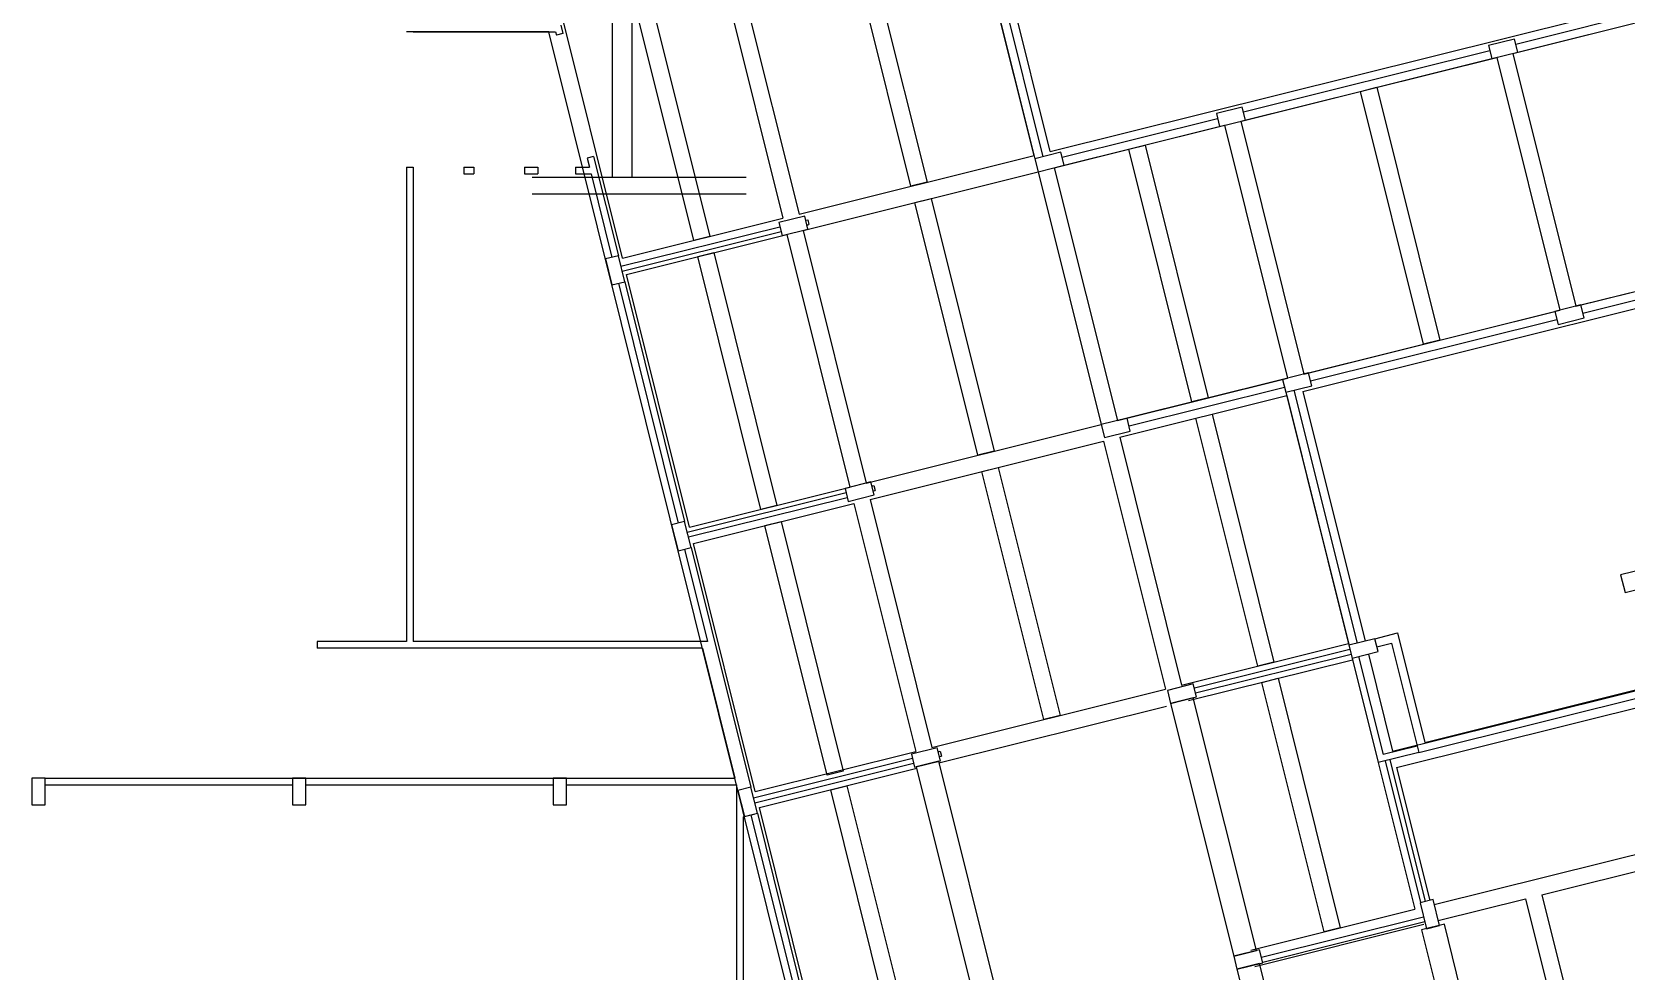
# Model space of a CAD drawing. Header units: metres. Extents: x -681087 to 1033303, y 74272 to 2630761.
# Drawn here: x 98673 to 146396, y 2239238 to 2267354 of the extents above; entities that cross this region are included whole.
import ezdxf

# ---------------------------------------------------------------- set-up
doc = ezdxf.new("R2010")
doc.units = ezdxf.units.M
for name, color, linetype in [('SKELETON_CLEAN', 7, 'Continuous'), ('SKELETON_ISOLATED', 1, 'Continuous'), ('SKELETON_ORIGINAL', 8, 'Continuous')]:
    doc.layers.add(name, color=color, linetype=linetype)

msp = doc.modelspace()

# ---------------------------------------------------------------- linework, layer by layer
at = {"layer": 'SKELETON_CLEAN'}
for p, q in [((129157, 2263773), (125142, 2279880)), ((129157, 2263773), (162342, 2272047)), ((124985, 2262733), (122989, 2270738)), ((123475, 2270859), (125470, 2262854)), ((116043, 2270299), (116043, 2263004)), ((116643, 2263004), (116643, 2270299)), ((143008, 2266711), (157223, 2270255)), ((119157, 2269782), (121153, 2261777)), ((119642, 2269903), (121638, 2261898)), ((116974, 2269238), (118969, 2261233)), ((118484, 2261112), (116488, 2269117)), ((116350, 2260580), (114354, 2268585)), ((143154, 2266747), (150528, 2268586)), ((114145, 2267354), (109883, 2267354)), ((110083, 2267354), (114351, 2267354)), ((122624, 2233349), (114145, 2267354)), ((114351, 2267354), (114375, 2267260)), ((114569, 2267309), (114375, 2267260)), ((114508, 2267554), (114569, 2267309)), ((143057, 2267135), (142281, 2266942)), ((142281, 2266942), (142378, 2266554)), ((143154, 2266747), (143057, 2267135)), ((134858, 2264679), (142523, 2266590)), ((135003, 2264715), (142378, 2266554)), ((142378, 2266554), (143154, 2266747)), ((142523, 2266590), (144410, 2259022)), ((143008, 2266711), (144895, 2259143)), ((138448, 2265574), (138933, 2265695)), ((140335, 2258006), (138448, 2265574)), ((138933, 2265695), (140820, 2258127)), ((134906, 2265103), (134130, 2264910)), ((135003, 2264715), (134906, 2265103)), ((129279, 2263288), (134373, 2264558)), ((129376, 2263312), (134227, 2264522)), ((134130, 2264910), (134227, 2264522)), ((134227, 2264522), (135003, 2264715)), ((134373, 2264558), (136260, 2256990)), ((134858, 2264679), (136745, 2257111)), ((115488, 2263622), (115294, 2263573)), ((115294, 2263573), (115361, 2263304)), ((115488, 2263622), (116228, 2260653)), ((121638, 2261898), (128672, 2263652)), ((129473, 2263749), (128697, 2263555)), ((128697, 2263555), (128793, 2263167)), ((129570, 2263360), (129473, 2263749)), ((131510, 2263844), (131995, 2263965)), ((133397, 2256276), (131510, 2263844)), ((131995, 2263965), (133882, 2256397)), ((109882, 2263304), (109882, 2249109)), ((109882, 2263304), (110082, 2263304)), ((110082, 2263304), (110082, 2249109)), ((111602, 2263304), (111902, 2263304)), ((111602, 2263304), (111602, 2263104)), ((111602, 2263104), (111902, 2263104)), ((111902, 2263304), (111902, 2263104)), ((113422, 2263304), (113822, 2263304)), ((113422, 2263304), (113422, 2263104)), ((113422, 2263104), (113822, 2263104)), ((113822, 2263304), (113822, 2263104)), ((114942, 2263304), (115361, 2263304)), ((114942, 2263304), (114942, 2263104)), ((114942, 2263104), (115411, 2263104)), ((115411, 2263104), (116034, 2260604)), ((121759, 2261413), (128793, 2263167)), ((128793, 2263167), (129570, 2263360)), ((128793, 2263167), (130680, 2255599)), ((129279, 2263288), (131166, 2255720)), ((116043, 2263004), (116643, 2263004)), ((125470, 2262854), (124985, 2262733)), ((144895, 2259143), (159110, 2262687)), ((125106, 2262248), (125591, 2262369)), ((126993, 2254679), (125106, 2262248)), ((125591, 2262369), (127478, 2254800)), ((136720, 2256589), (159231, 2262202)), ((116350, 2260580), (121153, 2261777)), ((121807, 2261837), (121031, 2261644)), ((121031, 2261644), (121128, 2261256)), ((121904, 2261449), (121807, 2261837)), ((121838, 2261716), (121897, 2261731)), ((121874, 2261571), (121933, 2261585)), ((121897, 2261731), (121933, 2261585)), ((116471, 2260095), (121274, 2261292)), ((118969, 2261233), (118484, 2261112)), ((121128, 2261256), (121904, 2261449)), ((121274, 2261292), (123161, 2253724)), ((121759, 2261413), (123646, 2253845)), ((116228, 2260653), (115840, 2260556)), ((116422, 2259876), (116228, 2260653)), ((118605, 2260627), (119090, 2260748)), ((120492, 2253058), (118605, 2260627)), ((119090, 2260748), (120977, 2253179)), ((145041, 2259179), (152415, 2261018)), ((115840, 2260556), (116034, 2259780)), ((116034, 2259780), (116422, 2259876)), ((116422, 2259876), (118212, 2252696)), ((118358, 2252526), (116471, 2260095)), ((145101, 2258936), (146654, 2259324)), ((136745, 2257111), (144410, 2259022)), ((136890, 2257147), (144264, 2258986)), ((145041, 2259179), (144264, 2258986)), ((144264, 2258986), (144361, 2258597)), ((144361, 2258597), (145137, 2258791)), ((145137, 2258791), (145041, 2259179)), ((140820, 2258127), (140335, 2258006)), ((131166, 2255720), (136260, 2256990)), ((136114, 2256953), (131457, 2255792)), ((136890, 2257147), (136114, 2256953)), ((136114, 2256953), (136211, 2256565)), ((136987, 2256759), (136890, 2257147)), ((131238, 2255222), (136235, 2256468)), ((133882, 2256397), (133397, 2256276)), ((136211, 2256565), (136987, 2256759)), ((136720, 2256589), (138583, 2249118)), ((133518, 2255791), (134003, 2255912)), ((134003, 2255912), (135854, 2248489)), ((123646, 2253845), (130680, 2255599)), ((131457, 2255792), (130680, 2255599)), ((130680, 2255599), (130777, 2255211)), ((130777, 2255211), (131553, 2255404)), ((131553, 2255404), (131457, 2255792)), ((135369, 2248368), (133518, 2255791)), ((123767, 2253360), (130753, 2255101)), ((130753, 2255101), (132604, 2247679)), ((131238, 2255222), (133089, 2247800)), ((127478, 2254800), (126993, 2254679)), ((127114, 2254194), (127599, 2254315)), ((128965, 2246771), (127114, 2254194)), ((127599, 2254315), (129450, 2246892)), ((118358, 2252526), (123161, 2253724)), ((123791, 2253881), (123015, 2253687)), ((123015, 2253687), (123112, 2253299)), ((123112, 2253299), (123888, 2253493)), ((123888, 2253493), (123791, 2253881)), ((123821, 2253760), (123880, 2253774)), ((123858, 2253614), (123917, 2253629)), ((123880, 2253774), (123917, 2253629)), ((118479, 2252041), (123282, 2253239)), ((120977, 2253179), (120492, 2253058)), ((123282, 2253239), (125132, 2245816)), ((123767, 2253360), (125617, 2245937)), ((118212, 2252696), (117824, 2252599)), ((117824, 2252599), (118018, 2251823)), ((118406, 2251920), (118212, 2252696)), ((120613, 2252573), (121098, 2252694)), ((122476, 2245102), (120613, 2252573)), ((121098, 2252694), (122961, 2245223)), ((120329, 2244618), (118479, 2252041)), ((118018, 2251823), (118406, 2251920)), ((118212, 2251871), (118900, 2249109)), ((118406, 2251920), (120196, 2244740)), ((140188, 2245782), (162456, 2251334)), ((147006, 2251295), (146230, 2251102)), ((146230, 2251102), (146363, 2250568)), ((146363, 2250568), (147139, 2250762)), ((138874, 2249190), (138098, 2248997)), ((138874, 2249190), (139553, 2249360)), ((138971, 2248802), (138874, 2249190)), ((139553, 2249360), (140370, 2246085)), ((109882, 2249109), (107217, 2249109)), ((107217, 2249109), (107217, 2248909)), ((118744, 2248909), (107217, 2248909)), ((118900, 2249109), (110082, 2249109)), ((118744, 2248909), (119714, 2245019)), ((133089, 2247800), (138086, 2249045)), ((138098, 2248997), (138195, 2248609)), ((138195, 2248609), (138971, 2248802)), ((138934, 2248948), (139371, 2249057)), ((139371, 2249057), (140188, 2245782)), ((133295, 2247336), (138207, 2248560)), ((135854, 2248489), (135369, 2248368)), ((138195, 2248609), (138975, 2245480)), ((138207, 2248560), (140069, 2241089)), ((138389, 2248657), (139120, 2245722)), ((133440, 2247836), (132664, 2247642)), ((133537, 2247448), (133440, 2247836)), ((135490, 2247883), (135975, 2248004)), ((137353, 2240412), (135490, 2247883)), ((135975, 2248004), (137838, 2240533)), ((125617, 2245937), (132604, 2247679)), ((132664, 2247642), (132761, 2247254)), ((132761, 2247254), (133537, 2247448)), ((133440, 2247423), (132761, 2247254)), ((135327, 2239855), (133440, 2247423)), ((139526, 2245334), (147337, 2247281)), ((129450, 2246892), (128965, 2246771)), ((132761, 2247254), (134648, 2239686)), ((125775, 2245925), (124999, 2245731)), ((125872, 2245536), (125775, 2245925)), ((140139, 2245976), (139120, 2245722)), ((120329, 2244618), (125132, 2245816)), ((124999, 2245731), (125096, 2245343)), ((125096, 2245343), (125872, 2245536)), ((125823, 2245524), (125144, 2245355)), ((125805, 2245803), (125864, 2245818)), ((127710, 2237956), (125823, 2245524)), ((125842, 2245658), (125900, 2245672)), ((125864, 2245818), (125900, 2245672)), ((140188, 2245782), (138975, 2245480)), ((99073, 2245019), (98673, 2245019)), ((98673, 2245019), (98673, 2244219)), ((99073, 2244219), (99073, 2245019)), ((99073, 2245019), (119714, 2245019)), ((106873, 2245019), (106473, 2245019)), ((106473, 2245019), (106473, 2244219)), ((106873, 2244219), (106873, 2245019)), ((114673, 2245019), (114273, 2245019)), ((114273, 2245019), (114273, 2244219)), ((114673, 2244219), (114673, 2245019)), ((120450, 2244133), (125166, 2245309)), ((122961, 2245223), (122476, 2245102)), ((125144, 2245355), (127031, 2237787)), ((139526, 2245334), (140518, 2241356)), ((114673, 2244819), (119773, 2244819)), ((119773, 2236629), (119773, 2244819)), ((120196, 2244740), (119808, 2244643)), ((119808, 2244643), (120001, 2243867)), ((120389, 2243963), (120196, 2244740)), ((122585, 2244665), (123070, 2244786)), ((124448, 2237194), (122585, 2244665)), ((123070, 2244786), (124933, 2237315)), ((98673, 2244219), (99073, 2244219)), ((106473, 2244219), (106873, 2244219)), ((114273, 2244219), (114673, 2244219)), ((120389, 2243963), (123036, 2233349)), ((122313, 2236662), (120450, 2244133)), ((119973, 2236629), (119973, 2243860)), ((140652, 2241234), (148365, 2243157)), ((143870, 2241521), (148486, 2242672)), ((135159, 2239865), (140069, 2241089)), ((140615, 2241380), (140227, 2241283)), ((140227, 2241283), (140421, 2240507)), ((140809, 2240604), (140615, 2241380)), ((140773, 2240749), (143385, 2241400)), ((143385, 2241400), (145248, 2233929)), ((143870, 2241521), (145720, 2234099)), ((140954, 2240640), (140275, 2240470)), ((140421, 2240507), (140809, 2240604)), ((142744, 2233460), (140954, 2240640)), ((137838, 2240533), (137353, 2240412)), ((140275, 2240470), (142065, 2233290)), ((135424, 2239879), (134648, 2239686)), ((134648, 2239686), (135327, 2239855)), ((134648, 2239686), (134745, 2239298)), ((135521, 2239491), (135424, 2239879)), ((134745, 2239298), (135521, 2239491)), ((135424, 2239467), (134745, 2239298)), ((134745, 2239298), (136583, 2231923)), ((137262, 2232093), (135424, 2239467))]:
    msp.add_line(p, q, dxfattribs=at)
at = {"layer": 'SKELETON_ISOLATED'}
for p, q in [((126919, 2271718), (128939, 2263616)), ((143093, 2266990), (150468, 2268829)), ((134943, 2264958), (142317, 2266796)), ((129509, 2263603), (134167, 2264764)), ((113652, 2263004), (120052, 2263004)), ((113652, 2262504), (120053, 2262502)), ((116307, 2260337), (121062, 2261523)), ((116343, 2260192), (121098, 2261377)), ((116228, 2259828), (118018, 2252648)), ((136951, 2256904), (144325, 2258743)), ((136174, 2256711), (131517, 2255550)), ((136223, 2256517), (138092, 2249021)), ((136453, 2256626), (138340, 2249057)), ((118291, 2252381), (123045, 2253566)), ((118327, 2252235), (123082, 2253421)), ((144034, 2246992), (158892, 2250697)), ((133471, 2247714), (138128, 2248876)), ((133507, 2247569), (138164, 2248730)), ((138680, 2248730), (139405, 2245819)), ((125825, 2245473), (132636, 2247171)), ((120275, 2244424), (125029, 2245610)), ((120311, 2244279), (125065, 2245464)), ((140247, 2241288), (139188, 2245533)), ((140392, 2241324), (139334, 2245569)), ((99073, 2244819), (106473, 2244819)), ((106873, 2244819), (114273, 2244819)), ((119987, 2243863), (120292, 2243939)), ((120195, 2243915), (121986, 2236735)), ((135280, 2239380), (140336, 2240640)), ((135480, 2239656), (140331, 2240866)), ((135516, 2239511), (140368, 2240720))]:
    msp.add_line(p, q, dxfattribs=at)
at = {"layer": 'SKELETON_ORIGINAL'}
for p, q in [((129157, 2263773), (125142, 2279880)), ((126664, 2271706), (128697, 2263555)), ((128672, 2263652), (126676, 2271657)), ((126919, 2271718), (128939, 2263616)), ((129157, 2263773), (162342, 2272047)), ((124985, 2262733), (122989, 2270738)), ((123475, 2270859), (125470, 2262854)), ((116043, 2270299), (116043, 2263004)), ((116643, 2263004), (116643, 2270299)), ((143008, 2266711), (157223, 2270255)), ((119157, 2269782), (121153, 2261777)), ((119642, 2269903), (121638, 2261898)), ((116974, 2269238), (118969, 2261233)), ((118484, 2261112), (116488, 2269117)), ((143093, 2266990), (150468, 2268829)), ((116350, 2260580), (114354, 2268585)), ((143154, 2266747), (150528, 2268586)), ((114145, 2267354), (109883, 2267354)), ((110083, 2267354), (114351, 2267354)), ((122624, 2233349), (114145, 2267354)), ((114351, 2267354), (114375, 2267260)), ((114569, 2267309), (114375, 2267260)), ((114508, 2267554), (114569, 2267309)), ((143057, 2267135), (142281, 2266942)), ((142281, 2266942), (142378, 2266554)), ((143154, 2266747), (143057, 2267135)), ((134858, 2264679), (142523, 2266590)), ((134943, 2264958), (142317, 2266796)), ((135003, 2264715), (142378, 2266554)), ((142378, 2266554), (143154, 2266747)), ((142523, 2266590), (144410, 2259022)), ((143008, 2266711), (144895, 2259143)), ((138448, 2265574), (138933, 2265695)), ((140335, 2258006), (138448, 2265574)), ((138933, 2265695), (140820, 2258127)), ((134906, 2265103), (134130, 2264910)), ((135003, 2264715), (134906, 2265103)), ((129279, 2263288), (134373, 2264558)), ((129376, 2263312), (134227, 2264522)), ((129509, 2263603), (134167, 2264764)), ((134130, 2264910), (134227, 2264522)), ((134227, 2264522), (135003, 2264715)), ((134373, 2264558), (136260, 2256990)), ((134858, 2264679), (136745, 2257111)), ((115488, 2263622), (115294, 2263573)), ((115294, 2263573), (115361, 2263304)), ((115488, 2263622), (116228, 2260653)), ((121638, 2261898), (128672, 2263652)), ((129473, 2263749), (128697, 2263555)), ((128697, 2263555), (128793, 2263167)), ((129570, 2263360), (129473, 2263749)), ((131510, 2263844), (131995, 2263965)), ((133397, 2256276), (131510, 2263844)), ((131995, 2263965), (133882, 2256397)), ((109882, 2263304), (109882, 2249109)), ((109882, 2263304), (110082, 2263304)), ((110082, 2263304), (110082, 2249109)), ((111602, 2263304), (111902, 2263304)), ((111602, 2263304), (111602, 2263104)), ((111602, 2263104), (111902, 2263104)), ((111902, 2263304), (111902, 2263104)), ((113422, 2263304), (113822, 2263304)), ((113422, 2263304), (113422, 2263104)), ((113422, 2263104), (113822, 2263104)), ((113822, 2263304), (113822, 2263104)), ((114942, 2263304), (115361, 2263304)), ((114942, 2263304), (114942, 2263104)), ((114942, 2263104), (115411, 2263104)), ((115411, 2263104), (116034, 2260604)), ((121759, 2261413), (128793, 2263167)), ((128793, 2263167), (129570, 2263360)), ((128793, 2263167), (130680, 2255599)), ((129279, 2263288), (131166, 2255720)), ((113652, 2263004), (120052, 2263004)), ((116043, 2263004), (116643, 2263004)), ((125470, 2262854), (124985, 2262733)), ((144895, 2259143), (159110, 2262687)), ((113652, 2262504), (120053, 2262502)), ((125106, 2262248), (125591, 2262369)), ((126993, 2254679), (125106, 2262248)), ((125591, 2262369), (127478, 2254800)), ((136720, 2256589), (159231, 2262202)), ((116350, 2260580), (121153, 2261777)), ((121807, 2261837), (121031, 2261644)), ((121031, 2261644), (121128, 2261256)), ((121904, 2261449), (121807, 2261837)), ((121838, 2261716), (121897, 2261731)), ((121874, 2261571), (121933, 2261585)), ((121897, 2261731), (121933, 2261585)), ((116307, 2260337), (121062, 2261523)), ((116343, 2260192), (121098, 2261377)), ((116471, 2260095), (121274, 2261292)), ((118969, 2261233), (118484, 2261112)), ((121128, 2261256), (121904, 2261449)), ((121274, 2261292), (123161, 2253724)), ((121759, 2261413), (123646, 2253845)), ((116228, 2260653), (115840, 2260556)), ((116422, 2259876), (116228, 2260653)), ((118605, 2260627), (119090, 2260748)), ((120492, 2253058), (118605, 2260627)), ((119090, 2260748), (120977, 2253179)), ((145041, 2259179), (152415, 2261018)), ((115840, 2260556), (116034, 2259780)), ((116034, 2259780), (116422, 2259876)), ((116228, 2259828), (118018, 2252648)), ((116422, 2259876), (118212, 2252696)), ((118358, 2252526), (116471, 2260095)), ((145101, 2258936), (146654, 2259324)), ((136745, 2257111), (144410, 2259022)), ((136890, 2257147), (144264, 2258986)), ((136951, 2256904), (144325, 2258743)), ((145041, 2259179), (144264, 2258986)), ((144264, 2258986), (144361, 2258597)), ((144361, 2258597), (145137, 2258791)), ((145137, 2258791), (145041, 2259179)), ((140820, 2258127), (140335, 2258006)), ((131166, 2255720), (136260, 2256990)), ((136114, 2256953), (131457, 2255792)), ((136890, 2257147), (136114, 2256953)), ((136114, 2256953), (136211, 2256565)), ((136987, 2256759), (136890, 2257147)), ((131238, 2255222), (136235, 2256468)), ((136174, 2256711), (131517, 2255550)), ((133882, 2256397), (133397, 2256276)), ((136211, 2256565), (136987, 2256759)), ((136211, 2256565), (138098, 2248997)), ((136235, 2256468), (138086, 2249045)), ((136453, 2256626), (138340, 2249057)), ((136720, 2256589), (138583, 2249118)), ((133518, 2255791), (134003, 2255912)), ((134003, 2255912), (135854, 2248489)), ((123646, 2253845), (130680, 2255599)), ((131457, 2255792), (130680, 2255599)), ((130680, 2255599), (130777, 2255211)), ((130777, 2255211), (131553, 2255404)), ((131553, 2255404), (131457, 2255792)), ((135369, 2248368), (133518, 2255791)), ((123767, 2253360), (130753, 2255101)), ((130753, 2255101), (132604, 2247679)), ((131238, 2255222), (133089, 2247800)), ((127478, 2254800), (126993, 2254679)), ((127114, 2254194), (127599, 2254315)), ((128965, 2246771), (127114, 2254194)), ((127599, 2254315), (129450, 2246892)), ((118291, 2252381), (123045, 2253566)), ((118358, 2252526), (123161, 2253724)), ((123791, 2253881), (123015, 2253687)), ((123015, 2253687), (123112, 2253299)), ((123112, 2253299), (123888, 2253493)), ((123888, 2253493), (123791, 2253881)), ((123821, 2253760), (123880, 2253774)), ((123858, 2253614), (123917, 2253629)), ((123880, 2253774), (123917, 2253629)), ((118327, 2252235), (123082, 2253421)), ((118479, 2252041), (123282, 2253239)), ((120977, 2253179), (120492, 2253058)), ((123282, 2253239), (125132, 2245816)), ((123767, 2253360), (125617, 2245937)), ((118212, 2252696), (117824, 2252599)), ((117824, 2252599), (118018, 2251823)), ((118406, 2251920), (118212, 2252696)), ((120613, 2252573), (121098, 2252694)), ((122476, 2245102), (120613, 2252573)), ((121098, 2252694), (122961, 2245223)), ((120329, 2244618), (118479, 2252041)), ((118018, 2251823), (118406, 2251920)), ((118212, 2251871), (118900, 2249109)), ((118406, 2251920), (120196, 2244740)), ((139405, 2245819), (161916, 2251432)), ((140188, 2245782), (162456, 2251334)), ((147006, 2251295), (146230, 2251102)), ((146230, 2251102), (146363, 2250568)), ((146363, 2250568), (147139, 2250762)), ((140370, 2246085), (155749, 2249920)), ((138874, 2249190), (138098, 2248997)), ((138874, 2249190), (139553, 2249360)), ((138971, 2248802), (138874, 2249190)), ((139553, 2249360), (140370, 2246085)), ((109882, 2249109), (107217, 2249109)), ((107217, 2249109), (107217, 2248909)), ((118744, 2248909), (107217, 2248909)), ((118900, 2249109), (110082, 2249109)), ((118744, 2248909), (119714, 2245019)), ((133089, 2247800), (138086, 2249045)), ((133471, 2247714), (138128, 2248876)), ((133507, 2247569), (138164, 2248730)), ((138098, 2248997), (138195, 2248609)), ((138195, 2248609), (138971, 2248802)), ((138680, 2248730), (139405, 2245819)), ((138934, 2248948), (139371, 2249057)), ((139371, 2249057), (140188, 2245782)), ((133295, 2247336), (138207, 2248560)), ((135854, 2248489), (135369, 2248368)), ((138195, 2248609), (138975, 2245480)), ((138207, 2248560), (140069, 2241089)), ((138389, 2248657), (139120, 2245722)), ((133440, 2247836), (132664, 2247642)), ((133537, 2247448), (133440, 2247836)), ((135490, 2247883), (135975, 2248004)), ((137353, 2240412), (135490, 2247883)), ((135975, 2248004), (137838, 2240533)), ((125617, 2245937), (132604, 2247679)), ((132664, 2247642), (132761, 2247254)), ((132761, 2247254), (133537, 2247448)), ((133440, 2247423), (132761, 2247254)), ((135327, 2239855), (133440, 2247423)), ((139526, 2245334), (147337, 2247281)), ((125825, 2245473), (132636, 2247171)), ((129450, 2246892), (128965, 2246771)), ((132761, 2247254), (134648, 2239686)), ((125775, 2245925), (124999, 2245731)), ((125872, 2245536), (125775, 2245925)), ((140139, 2245976), (139120, 2245722)), ((120275, 2244424), (125029, 2245610)), ((120311, 2244279), (125065, 2245464)), ((120329, 2244618), (125132, 2245816)), ((124999, 2245731), (125096, 2245343)), ((125096, 2245343), (125872, 2245536)), ((125823, 2245524), (125144, 2245355)), ((125805, 2245803), (125864, 2245818)), ((127710, 2237956), (125823, 2245524)), ((125842, 2245658), (125900, 2245672)), ((125864, 2245818), (125900, 2245672)), ((140188, 2245782), (138975, 2245480)), ((140247, 2241288), (139188, 2245533)), ((140392, 2241324), (139334, 2245569)), ((99073, 2245019), (98673, 2245019)), ((98673, 2245019), (98673, 2244219)), ((99073, 2244219), (99073, 2245019)), ((99073, 2245019), (119714, 2245019)), ((106873, 2245019), (106473, 2245019)), ((106473, 2245019), (106473, 2244219)), ((106873, 2244219), (106873, 2245019)), ((114673, 2245019), (114273, 2245019)), ((114273, 2245019), (114273, 2244219)), ((114673, 2244219), (114673, 2245019)), ((120450, 2244133), (125166, 2245309)), ((122961, 2245223), (122476, 2245102)), ((125144, 2245355), (127031, 2237787)), ((139526, 2245334), (140518, 2241356)), ((99073, 2244819), (106473, 2244819)), ((106873, 2244819), (114273, 2244819)), ((114673, 2244819), (119773, 2244819)), ((119773, 2236629), (119773, 2244819)), ((120196, 2244740), (119808, 2244643)), ((119808, 2244643), (120001, 2243867)), ((120389, 2243963), (120196, 2244740)), ((122585, 2244665), (123070, 2244786)), ((124448, 2237194), (122585, 2244665)), ((123070, 2244786), (124933, 2237315)), ((98673, 2244219), (99073, 2244219)), ((106473, 2244219), (106873, 2244219)), ((114273, 2244219), (114673, 2244219)), ((120001, 2243867), (120389, 2243963)), ((120389, 2243963), (123036, 2233349)), ((122313, 2236662), (120450, 2244133)), ((119973, 2243860), (120195, 2243915)), ((119973, 2236629), (119973, 2243860)), ((120195, 2243915), (121986, 2236735)), ((140652, 2241234), (148365, 2243157)), ((143870, 2241521), (148486, 2242672)), ((135159, 2239865), (140069, 2241089)), ((140615, 2241380), (140227, 2241283)), ((140227, 2241283), (140421, 2240507)), ((140809, 2240604), (140615, 2241380)), ((140773, 2240749), (143385, 2241400)), ((143385, 2241400), (145248, 2233929)), ((143870, 2241521), (145720, 2234099)), ((135280, 2239380), (140336, 2240640)), ((135480, 2239656), (140331, 2240866)), ((135516, 2239511), (140368, 2240720)), ((140954, 2240640), (140275, 2240470)), ((140421, 2240507), (140809, 2240604)), ((142744, 2233460), (140954, 2240640)), ((137838, 2240533), (137353, 2240412)), ((140275, 2240470), (142065, 2233290)), ((135424, 2239879), (134648, 2239686)), ((134648, 2239686), (135327, 2239855)), ((134648, 2239686), (134745, 2239298)), ((135521, 2239491), (135424, 2239879)), ((134745, 2239298), (135521, 2239491)), ((135424, 2239467), (134745, 2239298)), ((134745, 2239298), (136583, 2231923)), ((137262, 2232093), (135424, 2239467))]:
    msp.add_line(p, q, dxfattribs=at)

doc.saveas('drawing.dxf')
